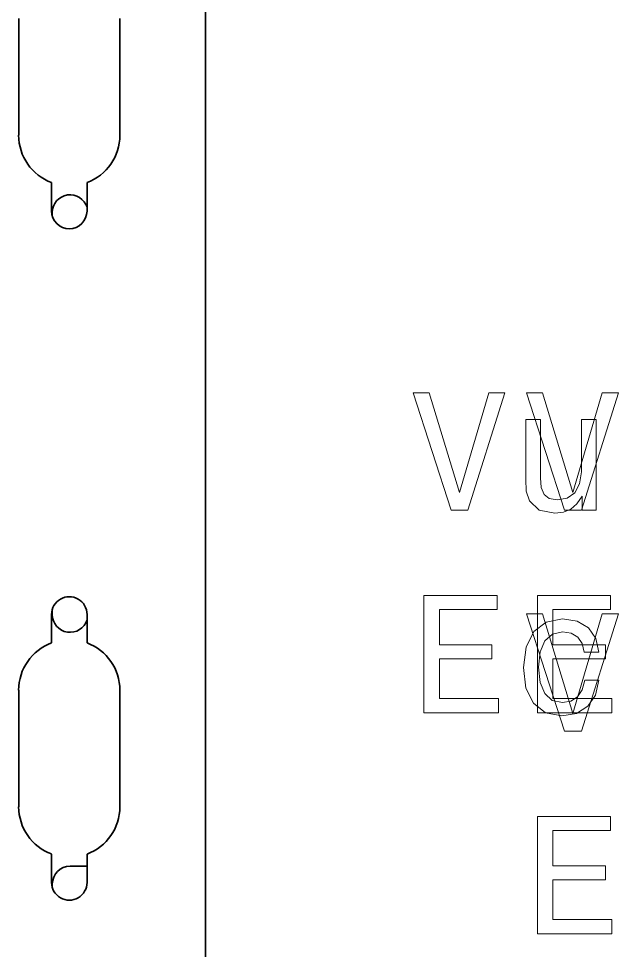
# Model space of a CAD drawing. Extents: x 321 to 857, y 218 to 648.
# Drawn here: x 412.46 to 430.35, y 310.94 to 338.75 of the extents above; entities that cross this region are included whole.
import ezdxf

# ---------------------------------------------------------------- set-up
doc = ezdxf.new("R2010")
doc.units = 0

msp = doc.modelspace()

# ---------------------------------------------------------------- linework, layer by layer
at = {"color": 7, "lineweight": 35}
msp.add_line((418.026, 352.349), (418.026, 301.585), dxfattribs=at)
at = {"color": 7, "lineweight": 35, "ltscale": 0.087057}
for p, q in [((412.457, 338.749), (412.457, 335.266)), ((415.477, 335.266), (415.477, 338.749))]:
    msp.add_line(p, q, dxfattribs=at)
at = {"color": 7, "lineweight": 35, "ltscale": 0.021223}
for p, q in [((413.438, 333.856), (413.438, 333.007)), ((414.496, 333.007), (414.496, 333.856))]:
    msp.add_line(p, q, dxfattribs=at)
at = {"color": 7, "lineweight": 35, "ltscale": 0.00274}
msp.add_line((413.461, 332.962), (413.461, 332.852), dxfattribs=at)
at = {"color": 7, "lineweight": 35, "ltscale": 0.02123}
for p, q in [((413.438, 320.966), (413.438, 320.117)), ((414.496, 320.117), (414.496, 320.966))]:
    msp.add_line(p, q, dxfattribs=at)
at = {"color": 7, "lineweight": 35, "ltscale": 0.003987}
msp.add_line((413.461, 321.121), (413.461, 320.962), dxfattribs=at)
at = {"color": 7, "lineweight": 35, "ltscale": 0.087058}
for p, q in [((412.457, 318.707), (412.457, 315.225)), ((415.477, 315.225), (415.477, 318.707))]:
    msp.add_line(p, q, dxfattribs=at)
at = {"color": 7, "lineweight": 35, "ltscale": 0.021222}
for p, q in [((413.438, 313.815), (413.438, 312.966)), ((414.496, 312.966), (414.496, 313.815))]:
    msp.add_line(p, q, dxfattribs=at)
at = {"color": 7, "lineweight": 35, "ltscale": 0.000326062}
msp.add_line((414.004, 313.451), (413.991, 313.452), dxfattribs=at)
at = {"color": 7, "lineweight": 35, "ltscale": 0.012294}
msp.add_line((414.496, 313.451), (414.004, 313.451), dxfattribs=at)
at = {"color": 7, "lineweight": 35, "ltscale": 0.00276}
msp.add_line((413.461, 312.922), (413.461, 312.811), dxfattribs=at)
at = {"color": 7, "lineweight": 13}
for points in [[(426.485, 327.584), (425.607, 324.604), (424.705, 327.584), (424.226, 327.584), (425.355, 324.079), (425.86, 324.079), (426.964, 327.584)], [(429.868, 327.584), (428.991, 324.604), (428.088, 327.584), (427.609, 327.584), (428.738, 324.079), (429.243, 324.079), (430.347, 327.584)], [(429.687, 326.788), (429.244, 326.788), (429.244, 325.224), (429.193, 324.861), (429.047, 324.599), (428.82, 324.438), (428.522, 324.387), (428.285, 324.427), (428.134, 324.548), (428.048, 324.755), (428.028, 325.048), (428.028, 326.788), (427.584, 326.788), (427.584, 325.007), (427.599, 324.649), (427.695, 324.352), (427.988, 324.079), (428.457, 323.984), (428.709, 324.019), (428.926, 324.11), (429.112, 324.266), (429.264, 324.493), (429.264, 324.079), (429.687, 324.079)], [(424.548, 318.033), (426.767, 318.033), (426.767, 318.456), (425.012, 318.456), (425.012, 319.641), (426.576, 319.641), (426.576, 320.06), (425.012, 320.06), (425.012, 321.109), (426.727, 321.109), (426.727, 321.533), (424.548, 321.533)], [(427.932, 318.033), (430.151, 318.033), (430.151, 318.456), (428.396, 318.456), (428.396, 319.641), (429.959, 319.641), (429.959, 320.06), (428.396, 320.06), (428.396, 321.109), (430.11, 321.109), (430.11, 321.533), (427.932, 321.533)], [(429.868, 320.988), (428.991, 318.008), (428.088, 320.988), (427.609, 320.988), (428.738, 317.483), (429.243, 317.483), (430.347, 320.988)], [(429.324, 319.843), (429.763, 319.843), (429.672, 320.247), (429.455, 320.564), (429.117, 320.761), (428.679, 320.837), (428.195, 320.736), (427.826, 320.453), (427.594, 319.994), (427.514, 319.379), (427.589, 318.769), (427.816, 318.315), (428.174, 318.033), (428.664, 317.937), (429.097, 318.012), (429.435, 318.224), (429.667, 318.557), (429.768, 319.001), (429.344, 319.001), (429.269, 318.718), (429.128, 318.507), (428.926, 318.376), (428.679, 318.335), (428.371, 318.401), (428.149, 318.602), (428.013, 318.93), (427.968, 319.394), (428.013, 319.848), (428.154, 320.176), (428.381, 320.378), (428.679, 320.448), (428.941, 320.403), (429.138, 320.287), (429.269, 320.095)], [(427.932, 311.436), (430.151, 311.436), (430.151, 311.86), (428.396, 311.86), (428.396, 313.045), (429.959, 313.045), (429.959, 313.464), (428.396, 313.464), (428.396, 314.513), (430.11, 314.513), (430.11, 314.936), (427.932, 314.936)]]:
    msp.add_lwpolyline(points, close=True, dxfattribs=at)
at = {"color": 7, "lineweight": 35}
for centre, radius, start, end in [((413.963, 335.269), 1.507, 180.1178, 249.6127), ((413.971, 335.269), 1.507, 290.388, 359.8837), ((413.99, 332.962), 0.529, 17.0089, 179.9489), ((413.967, 333.007), 0.529, 180.0115, 359.9615), ((413.967, 320.966), 0.529, 359.9871, 180.0443), ((413.99, 320.962), 0.53, 180.02, 342.8663), ((413.963, 318.704), 1.507, 110.3853, 179.8697), ((413.971, 318.704), 1.507, 0.1288, 69.6139), ((413.963, 315.229), 1.507, 180.1293, 249.6157), ((413.971, 315.228), 1.507, 290.3851, 359.8722), ((413.992, 312.922), 0.531, 90.0081, 179.9847), ((413.967, 312.966), 0.529, 179.9852, 0.0424)]:
    msp.add_arc(centre, radius, start, end, dxfattribs=at)

doc.saveas('drawing.dxf')
